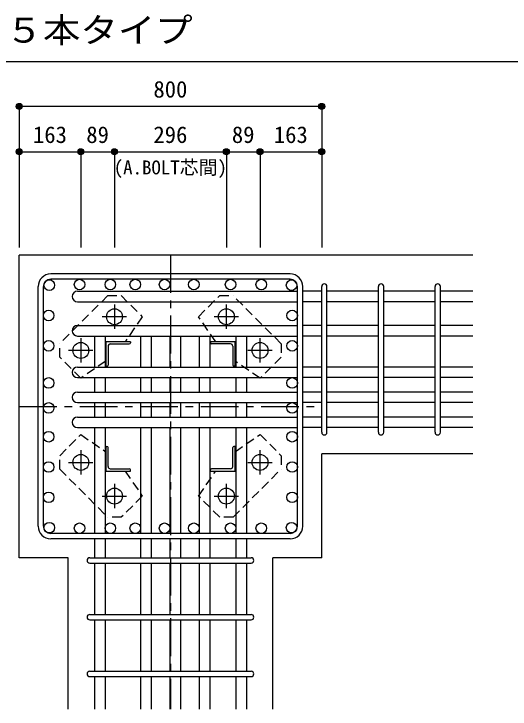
# Model space of a CAD drawing. Units: millimetres at full size, sheet at 1:20. Extents: x -3982 to 3969, y -2797 to 2801.
# Drawn here: x -3168 to -1856, y -1860 to -22 of the extents above; entities that cross this region are included whole.
import ezdxf
from ezdxf.enums import TextEntityAlignment as Align

# ---------------------------------------------------------------- set-up
doc = ezdxf.new("R2010")
doc.units = ezdxf.units.MM
doc.header["$LTSCALE"] = 20
doc.header["$PDMODE"] = 32
doc.header["$PDSIZE"] = 12
doc.linetypes.add('CHAIN1', pattern=[8, 5, -1, 1, -1])
doc.linetypes.add('DASHED1', pattern=[1.8, 1.2, -0.6])
for name, color, linetype in [('6-1_躯体線', 2, 'Continuous'), ('6-2_A.Bolt_', 4, 'Continuous'), ('6-3_柱型主筋', 3, 'Continuous'), ('6-4_フープ', 7, 'Continuous'), ('6-5_梁主筋', 7, 'Continuous'), ('6-6_S.T.P.', 7, 'Continuous'), ('6-7_文字', 7, 'Continuous'), ('6-9', 4, 'DASHED1'), ('6-D_寸法', 4, 'Continuous'), ('F-0_枠', 6, 'Continuous')]:
    doc.layers.add(name, color=color, linetype=linetype)
doc.styles.add('ＭＳ ゴシック', font='')
doc.styles.get('ＭＳ ゴシック').set_extended_font_data('MS Gothic')

msp = doc.modelspace()

# ---------------------------------------------------------------- linework, layer by layer
at = {"layer": '6-1_躯体線'}
for p, q in [((-1953.87, -659.67), (-3153.87, -659.67)), ((-3153.87, -1459.67), (-3153.87, -659.67)), ((-2353.87, -1459.67), (-2353.87, -1185.17)), ((-1953.87, -1185.17), (-2353.87, -1185.17)), ((-3024.37, -1459.67), (-3153.87, -1459.67)), ((-3024.37, -1859.67), (-3024.37, -1459.67)), ((-2483.37, -1859.67), (-2483.37, -1459.67)), ((-2353.87, -1459.67), (-2483.37, -1459.67))]:
    msp.add_line(p, q, dxfattribs=at)
at = {"layer": '6-2_A.Bolt_', "linetype": 'CHAIN1'}
for p, q in [((-2901.87, -790.37), (-2901.87, -854.87)), ((-2605.87, -854.87), (-2605.87, -790.37)), ((-2869.67, -822.67), (-2934.17, -822.67)), ((-2573.57, -822.67), (-2638.07, -822.67)), ((-2990.87, -879.37), (-2990.87, -943.87)), ((-2516.87, -943.87), (-2516.87, -879.37)), ((-2958.67, -911.67), (-3023.17, -911.67)), ((-2484.57, -911.67), (-2549.07, -911.67)), ((-2990.87, -1175.47), (-2990.87, -1239.97)), ((-2516.87, -1239.97), (-2516.87, -1175.47)), ((-3023.17, -1207.67), (-2958.67, -1207.67)), ((-2549.07, -1207.67), (-2484.57, -1207.67)), ((-2901.87, -1264.47), (-2901.87, -1328.97)), ((-2605.87, -1328.97), (-2605.87, -1264.47)), ((-2934.17, -1296.67), (-2869.67, -1296.67)), ((-2638.07, -1296.67), (-2573.57, -1296.67))]:
    msp.add_line(p, q, dxfattribs=at)
at = {"layer": '6-2_A.Bolt_'}
for p, q in [((-2924.87, -888.67), (-2924.87, -953.67)), ((-2859.87, -888.67), (-2924.87, -888.67)), ((-2912.87, -894.67), (-2862.87, -894.67)), ((-2859.87, -888.67), (-2859.87, -891.67)), ((-2647.87, -888.67), (-2647.87, -891.67)), ((-2582.87, -888.67), (-2647.87, -888.67)), ((-2594.87, -894.67), (-2644.87, -894.67)), ((-2582.87, -953.67), (-2582.87, -888.67)), ((-2918.87, -900.67), (-2918.87, -950.67)), ((-2588.87, -900.67), (-2588.87, -950.67)), ((-2924.87, -953.67), (-2921.87, -953.67)), ((-2582.87, -953.67), (-2585.87, -953.67)), ((-2924.87, -1165.67), (-2921.87, -1165.67)), ((-2924.87, -1165.67), (-2924.87, -1230.67)), ((-2918.87, -1218.67), (-2918.87, -1168.67)), ((-2588.87, -1218.67), (-2588.87, -1168.67)), ((-2582.87, -1165.67), (-2585.87, -1165.67)), ((-2582.87, -1230.67), (-2582.87, -1165.67)), ((-2924.87, -1230.67), (-2859.87, -1230.67)), ((-2912.87, -1224.67), (-2862.87, -1224.67)), ((-2859.87, -1230.67), (-2859.87, -1227.67)), ((-2647.87, -1230.67), (-2647.87, -1227.67)), ((-2647.87, -1230.67), (-2582.87, -1230.67)), ((-2594.87, -1224.67), (-2644.87, -1224.67))]:
    msp.add_line(p, q, dxfattribs=at)
at = {"layer": '6-2_A.Bolt_', "color": 3}
for centre in [(-2901.87, -822.67), (-2605.87, -822.67), (-2990.87, -911.67), (-2516.87, -911.67), (-2990.87, -1207.67), (-2516.87, -1207.67), (-2901.87, -1296.67), (-2605.87, -1296.67)]:
    msp.add_circle(centre, 21, dxfattribs=at)
at = {"layer": '6-2_A.Bolt_'}
for centre, radius, start, end in [((-2912.87, -900.67), 6, 90, 180), ((-2862.87, -891.67), 3, 270, 0), ((-2644.87, -891.67), 3, 180, 270), ((-2594.87, -900.67), 6, 0, 90), ((-2921.87, -950.67), 3, 270, 0), ((-2585.87, -950.67), 3, 180, 270), ((-2921.87, -1168.67), 3, 0, 90), ((-2585.87, -1168.67), 3, 90, 180), ((-2912.87, -1218.67), 6, 180, 270), ((-2862.87, -1227.67), 3, 0, 90), ((-2644.87, -1227.67), 3, 90, 180), ((-2594.87, -1218.67), 6, 270, 0)]:
    msp.add_arc(centre, radius, start, end, dxfattribs=at)
at = {"layer": '6-3_柱型主筋'}
for centre in [(-3074.26, -739.28), (-2994.16, -737.67), (-2912.87, -737.67), (-2846.87, -737.67), (-2769.37, -737.67), (-2691.87, -737.67), (-2594.87, -737.67), (-2513.58, -737.67), (-2433.48, -739.28), (-3075.87, -819.38), (-2431.87, -819.38), (-3075.87, -899.48), (-2431.87, -899.48), (-3075.87, -997.67), (-2431.87, -997.67), (-3075.87, -1063.67), (-2431.87, -1063.67), (-3075.87, -1139.77), (-2431.87, -1139.77), (-3075.87, -1219.87), (-2431.87, -1219.87), (-3075.87, -1299.96), (-2431.87, -1299.96), (-3074.26, -1380.06), (-2994.16, -1381.67), (-2912.87, -1381.67), (-2846.87, -1381.67), (-2769.37, -1381.67), (-2691.87, -1381.67), (-2594.87, -1381.67), (-2513.58, -1381.67), (-2433.48, -1380.06)]:
    msp.add_circle(centre, 14, dxfattribs=at)
at = {"layer": '6-4_フープ'}
for p, q in [((-2437.37, -709.67), (-3070.37, -709.67)), ((-2437.37, -723.67), (-3070.37, -723.67)), ((-3103.87, -1376.17), (-3103.87, -743.17)), ((-3089.87, -1376.17), (-3089.87, -743.17)), ((-2417.87, -1376.17), (-2417.87, -743.17)), ((-2403.87, -1376.17), (-2403.87, -743.17)), ((-2437.37, -1395.67), (-3070.37, -1395.67)), ((-2437.37, -1409.67), (-3070.37, -1409.67))]:
    msp.add_line(p, q, dxfattribs=at)
for centre, radius, start, end in [((-3070.37, -743.17), 33.5, 90, 180), ((-2437.37, -743.17), 33.5, 0, 90), ((-3070.37, -743.17), 19.5, 90, 180), ((-2437.37, -743.17), 19.5, 0, 90), ((-3070.37, -1376.17), 33.5, 180, 270), ((-3070.37, -1376.17), 19.5, 180, 270), ((-2437.37, -1376.17), 33.5, 270, 0), ((-2437.37, -1376.17), 19.5, 270, 0)]:
    msp.add_arc(centre, radius, start, end, dxfattribs=at)
at = {"layer": '6-5_梁主筋'}
for p, q in [((-2999.87, -755.28), (-2417.87, -755.28)), ((-2353.87, -755.28), (-2403.87, -755.28)), ((-2203.87, -755.28), (-2339.87, -755.28)), ((-2053.87, -755.28), (-2189.87, -755.28)), ((-1953.87, -755.28), (-2039.87, -755.28)), ((-2999.87, -783.28), (-2417.87, -783.28)), ((-2353.87, -783.28), (-2403.87, -783.28)), ((-2203.87, -783.28), (-2339.87, -783.28)), ((-2053.87, -783.28), (-2189.87, -783.28)), ((-1953.87, -783.28), (-2039.87, -783.28)), ((-2999.87, -845.67), (-2417.87, -845.67)), ((-2353.87, -845.67), (-2403.87, -845.67)), ((-2203.87, -845.67), (-2339.87, -845.67)), ((-2053.87, -845.67), (-2189.87, -845.67)), ((-1953.87, -845.67), (-2039.87, -845.67)), ((-2999.87, -873.67), (-2417.87, -873.67)), ((-2954.87, -873.67), (-2954.87, -955.67)), ((-2926.87, -873.67), (-2926.87, -955.67)), ((-2832.87, -873.67), (-2832.87, -955.67)), ((-2804.87, -873.67), (-2804.87, -955.67)), ((-2755.37, -873.67), (-2755.37, -955.67)), ((-2727.37, -873.67), (-2727.37, -955.67)), ((-2677.87, -873.67), (-2677.87, -955.67)), ((-2649.87, -873.67), (-2649.87, -955.67)), ((-2580.87, -873.67), (-2580.87, -955.67)), ((-2552.87, -873.67), (-2552.87, -955.67)), ((-2353.87, -873.67), (-2403.87, -873.67)), ((-2203.87, -873.67), (-2339.87, -873.67)), ((-2053.87, -873.67), (-2189.87, -873.67)), ((-1953.87, -873.67), (-2039.87, -873.67)), ((-2999.87, -955.67), (-2417.87, -955.67)), ((-2353.87, -955.67), (-2403.87, -955.67)), ((-2203.87, -955.67), (-2339.87, -955.67)), ((-2053.87, -955.67), (-2189.87, -955.67)), ((-1953.87, -955.67), (-2039.87, -955.67)), ((-2999.87, -983.67), (-2417.87, -983.67)), ((-2954.87, -983.67), (-2954.87, -1021.67)), ((-2926.87, -983.67), (-2926.87, -1021.67)), ((-2832.87, -983.67), (-2832.87, -1021.67)), ((-2804.87, -983.67), (-2804.87, -1021.67)), ((-2755.37, -983.67), (-2755.37, -1021.67)), ((-2727.37, -983.67), (-2727.37, -1021.67)), ((-2677.87, -983.67), (-2677.87, -1021.67)), ((-2649.87, -983.67), (-2649.87, -1021.67)), ((-2580.87, -983.67), (-2580.87, -1021.67)), ((-2552.87, -983.67), (-2552.87, -1021.67)), ((-2353.87, -983.67), (-2403.87, -983.67)), ((-2203.87, -983.67), (-2339.87, -983.67)), ((-2053.87, -983.67), (-2189.87, -983.67)), ((-1953.87, -983.67), (-2039.87, -983.67)), ((-2999.87, -1021.67), (-2417.87, -1021.67)), ((-2353.87, -1021.67), (-2403.87, -1021.67)), ((-2203.87, -1021.67), (-2339.87, -1021.67)), ((-2053.87, -1021.67), (-2189.87, -1021.67)), ((-1953.87, -1021.67), (-2039.87, -1021.67)), ((-2999.87, -1049.67), (-2417.87, -1049.67)), ((-2954.87, -1049.67), (-2954.87, -1087.67)), ((-2926.87, -1049.67), (-2926.87, -1087.67)), ((-2832.87, -1049.67), (-2832.87, -1087.67)), ((-2804.87, -1049.67), (-2804.87, -1087.67)), ((-2755.37, -1049.67), (-2755.37, -1087.67)), ((-2727.37, -1049.67), (-2727.37, -1087.67)), ((-2677.87, -1049.67), (-2677.87, -1087.67)), ((-2649.87, -1049.67), (-2649.87, -1087.67)), ((-2580.87, -1049.67), (-2580.87, -1087.67)), ((-2552.87, -1049.67), (-2552.87, -1087.67)), ((-2353.87, -1049.67), (-2403.87, -1049.67)), ((-2203.87, -1049.67), (-2339.87, -1049.67)), ((-2053.87, -1049.67), (-2189.87, -1049.67)), ((-1953.87, -1049.67), (-2039.87, -1049.67)), ((-2999.87, -1087.67), (-2417.87, -1087.67)), ((-2353.87, -1087.67), (-2403.87, -1087.67)), ((-2203.87, -1087.67), (-2339.87, -1087.67)), ((-2053.87, -1087.67), (-2189.87, -1087.67)), ((-1953.87, -1087.67), (-2039.87, -1087.67)), ((-2999.87, -1115.67), (-2417.87, -1115.67)), ((-2954.87, -1115.67), (-2954.87, -1395.67)), ((-2926.87, -1115.67), (-2926.87, -1395.67)), ((-2832.87, -1115.67), (-2832.87, -1395.67)), ((-2804.87, -1115.67), (-2804.87, -1395.67)), ((-2755.37, -1115.67), (-2755.37, -1395.67)), ((-2727.37, -1115.67), (-2727.37, -1395.67)), ((-2677.87, -1115.67), (-2677.87, -1395.67)), ((-2649.87, -1115.67), (-2649.87, -1395.67)), ((-2580.87, -1115.67), (-2580.87, -1395.67)), ((-2552.87, -1115.67), (-2552.87, -1395.67)), ((-2353.87, -1115.67), (-2403.87, -1115.67)), ((-2203.87, -1115.67), (-2339.87, -1115.67)), ((-2053.87, -1115.67), (-2189.87, -1115.67)), ((-1953.87, -1115.67), (-2039.87, -1115.67)), ((-2954.87, -1409.67), (-2954.87, -1459.67)), ((-2926.87, -1409.67), (-2926.87, -1459.67)), ((-2832.87, -1409.67), (-2832.87, -1459.67)), ((-2804.87, -1409.67), (-2804.87, -1459.67)), ((-2755.37, -1409.67), (-2755.37, -1459.67)), ((-2727.37, -1409.67), (-2727.37, -1459.67)), ((-2677.87, -1409.67), (-2677.87, -1459.67)), ((-2649.87, -1409.67), (-2649.87, -1459.67)), ((-2580.87, -1409.67), (-2580.87, -1459.67)), ((-2552.87, -1409.67), (-2552.87, -1459.67)), ((-2954.87, -1473.67), (-2954.87, -1609.67)), ((-2926.87, -1473.67), (-2926.87, -1609.67)), ((-2832.87, -1473.67), (-2832.87, -1609.67)), ((-2804.87, -1473.67), (-2804.87, -1609.67)), ((-2755.37, -1473.67), (-2755.37, -1609.67)), ((-2727.37, -1473.67), (-2727.37, -1609.67)), ((-2677.87, -1473.67), (-2677.87, -1609.67)), ((-2649.87, -1473.67), (-2649.87, -1609.67)), ((-2580.87, -1473.67), (-2580.87, -1609.67)), ((-2552.87, -1473.67), (-2552.87, -1609.67)), ((-2954.87, -1623.67), (-2954.87, -1759.67)), ((-2926.87, -1623.67), (-2926.87, -1759.67)), ((-2832.87, -1623.67), (-2832.87, -1759.67)), ((-2804.87, -1623.67), (-2804.87, -1759.67)), ((-2755.37, -1623.67), (-2755.37, -1759.67)), ((-2727.37, -1623.67), (-2727.37, -1759.67)), ((-2677.87, -1623.67), (-2677.87, -1759.67)), ((-2649.87, -1623.67), (-2649.87, -1759.67)), ((-2580.87, -1623.67), (-2580.87, -1759.67)), ((-2552.87, -1623.67), (-2552.87, -1759.67)), ((-2954.87, -1773.67), (-2954.87, -1859.67)), ((-2926.87, -1773.67), (-2926.87, -1859.67)), ((-2832.87, -1773.67), (-2832.87, -1859.67)), ((-2804.87, -1773.67), (-2804.87, -1859.67)), ((-2755.37, -1773.67), (-2755.37, -1859.67)), ((-2727.37, -1773.67), (-2727.37, -1859.67)), ((-2677.87, -1773.67), (-2677.87, -1859.67)), ((-2649.87, -1773.67), (-2649.87, -1859.67)), ((-2580.87, -1773.67), (-2580.87, -1859.67)), ((-2552.87, -1773.67), (-2552.87, -1859.67))]:
    msp.add_line(p, q, dxfattribs=at)
for centre, start, end in [((-2999.87, -769.28), 90, 180), ((-2999.87, -769.28), 180, 270), ((-2999.87, -859.67), 90, 180), ((-2999.87, -859.67), 180, 270), ((-2999.87, -969.67), 90, 180), ((-2999.87, -969.67), 180, 270), ((-2999.87, -1035.67), 90, 180), ((-2999.87, -1035.67), 180, 270), ((-2999.87, -1101.67), 90, 180), ((-2999.87, -1101.67), 180, 270)]:
    msp.add_arc(centre, 14, start, end, dxfattribs=at)
at = {"layer": '6-6_S.T.P.'}
for p, q in [((-2353.87, -1128.17), (-2353.87, -743.17)), ((-2353.87, -1128.17), (-2353.87, -743.17)), ((-2353.87, -1128.17), (-2353.87, -743.17)), ((-2353.87, -1128.17), (-2353.87, -743.17)), ((-2339.87, -1128.17), (-2339.87, -743.17)), ((-2339.87, -1128.17), (-2339.87, -743.17)), ((-2339.87, -1128.17), (-2339.87, -743.17)), ((-2339.87, -1128.17), (-2339.87, -743.17)), ((-2203.87, -1128.17), (-2203.87, -743.17)), ((-2189.87, -1128.17), (-2189.87, -743.17)), ((-2053.87, -1128.17), (-2053.87, -743.17)), ((-2039.87, -1128.17), (-2039.87, -743.17)), ((-2967.37, -1459.67), (-2540.76, -1459.67)), ((-2967.37, -1473.67), (-2540.76, -1473.67)), ((-2967.37, -1609.67), (-2540.76, -1609.67)), ((-2967.37, -1623.67), (-2540.76, -1623.67)), ((-2967.37, -1759.67), (-2540.76, -1759.67)), ((-2967.37, -1773.67), (-2540.76, -1773.67))]:
    msp.add_line(p, q, dxfattribs=at)
for centre, start, end in [((-2346.87, -742.78), 0, 180), ((-2346.87, -742.78), 0, 180), ((-2346.87, -742.78), 0, 180), ((-2346.87, -742.78), 0, 180), ((-2196.87, -742.78), 0, 180), ((-2046.87, -742.78), 0, 180), ((-2346.87, -1128.17), 180, 0), ((-2346.87, -1128.17), 180, 0), ((-2346.87, -1128.17), 180, 0), ((-2346.87, -1128.17), 180, 0), ((-2196.87, -1128.17), 180, 0), ((-2046.87, -1128.17), 180, 0), ((-2967.37, -1466.67), 90, 270), ((-2967.37, -1466.67), 90, 270), ((-2967.37, -1466.67), 90, 270), ((-2967.37, -1466.67), 90, 270), ((-2540.37, -1466.67), 270, 90), ((-2540.37, -1466.67), 270, 90), ((-2540.37, -1466.67), 270, 90), ((-2540.37, -1466.67), 270, 90), ((-2967.37, -1616.67), 90, 270), ((-2540.37, -1616.67), 270, 90), ((-2967.37, -1766.67), 90, 270), ((-2540.37, -1766.67), 270, 90)]:
    msp.add_arc(centre, 7, start, end, dxfattribs=at)
at = {"layer": '6-9'}
for p, q in [((-2919.47, -766.77), (-3046.77, -894.07)), ((-2919.47, -766.77), (-2884.17, -766.77)), ((-2460.97, -894.07), (-2588.27, -766.77)), ((-2634.18, -888.67), (-2679.47, -822.57)), ((-2460.97, -894.07), (-2460.97, -929.37)), ((-2924.87, -939.98), (-2990.97, -985.27)), ((-2582.87, -1179.36), (-2516.77, -1134.07)), ((-3046.77, -1225.27), (-3046.77, -1189.97)), ((-3046.77, -1225.27), (-2919.47, -1352.57)), ((-2873.56, -1230.67), (-2828.27, -1296.77)), ((-2588.27, -1352.57), (-2460.97, -1225.27)), ((-2588.27, -1352.57), (-2623.57, -1352.57))]:
    msp.add_line(p, q, dxfattribs=at)
for points in [[(-2884.17, -766.77), (-2828.27, -822.67), (-2873.64, -888.67)], [(-2679.47, -822.57), (-2623.57, -766.77), (-2588.27, -766.77)], [(-2990.97, -985.27), (-3046.77, -929.37), (-3046.77, -894.07)], [(-2460.97, -929.37), (-2516.87, -985.27), (-2582.87, -939.9)], [(-3046.77, -1189.97), (-2990.87, -1134.07), (-2924.87, -1179.45)], [(-2516.77, -1134.07), (-2460.97, -1189.97), (-2460.97, -1225.27)], [(-2623.57, -1352.57), (-2679.47, -1296.67), (-2634.09, -1230.67)], [(-2828.27, -1296.77), (-2884.17, -1352.57), (-2919.47, -1352.57)]]:
    msp.add_lwpolyline(points, dxfattribs=at)
at = {"layer": '6-D_寸法'}
for p, q in [((-2353.87, -266.65), (-3153.87, -266.65)), ((-2353.87, -266.65), (-2353.87, -386.65)), ((-3153.87, -386.65), (-2990.87, -386.65)), ((-2990.87, -386.65), (-2990.87, -639.67)), ((-2990.87, -386.65), (-2901.87, -386.65)), ((-2901.87, -386.65), (-2901.87, -639.67)), ((-2901.87, -386.65), (-2605.87, -386.65)), ((-2605.87, -386.65), (-2605.87, -639.67)), ((-2605.87, -386.65), (-2516.87, -386.65)), ((-2516.87, -386.65), (-2516.87, -639.67)), ((-2516.87, -386.65), (-2353.87, -386.65)), ((-2353.87, -386.65), (-2353.87, -639.67))]:
    msp.add_line(p, q, dxfattribs=at)
at = {"layer": '6-D_寸法', "linetype": 'CHAIN1'}
for p, q in [((-2753.87, -659.67), (-2753.87, -1859.67)), ((-3153.87, -1059.67), (-2353.87, -1059.67))]:
    msp.add_line(p, q, dxfattribs=at)
at = {"layer": '6-D_寸法'}
msp.add_lwpolyline([(-3153.87, -266.65), (-3153.87, -386.65), (-3153.87, -639.67)], dxfattribs=at)
for centre, radius in [((-3153.87, -266.65), 8), ((-3153.87, -266.65), 7.2), ((-3153.87, -266.65), 6.4), ((-3153.87, -266.65), 5.6), ((-3153.87, -266.65), 4.8), ((-3153.87, -266.65), 4), ((-3153.87, -266.65), 3.2), ((-3153.87, -266.65), 2.4), ((-3153.87, -266.65), 1.6), ((-3153.87, -266.65), 0.8), ((-2353.87, -266.65), 8), ((-2353.87, -266.65), 7.2), ((-2353.87, -266.65), 6.4), ((-2353.87, -266.65), 5.6), ((-2353.87, -266.65), 4.8), ((-2353.87, -266.65), 4), ((-2353.87, -266.65), 3.2), ((-2353.87, -266.65), 2.4), ((-2353.87, -266.65), 1.6), ((-2353.87, -266.65), 0.8), ((-3153.87, -386.65), 8), ((-3153.87, -386.65), 7.2), ((-3153.87, -386.65), 6.4), ((-3153.87, -386.65), 5.6), ((-3153.87, -386.65), 4.8), ((-3153.87, -386.65), 4), ((-3153.87, -386.65), 3.2), ((-3153.87, -386.65), 2.4), ((-3153.87, -386.65), 1.6), ((-3153.87, -386.65), 0.8), ((-2990.87, -386.65), 8), ((-2990.87, -386.65), 7.2), ((-2990.87, -386.65), 6.4), ((-2990.87, -386.65), 5.6), ((-2990.87, -386.65), 4.8), ((-2990.87, -386.65), 4), ((-2990.87, -386.65), 3.2), ((-2990.87, -386.65), 2.4), ((-2990.87, -386.65), 1.6), ((-2990.87, -386.65), 0.8), ((-2901.87, -386.65), 8), ((-2901.87, -386.65), 7.2), ((-2901.87, -386.65), 6.4), ((-2901.87, -386.65), 5.6), ((-2901.87, -386.65), 4.8), ((-2901.87, -386.65), 4), ((-2901.87, -386.65), 3.2), ((-2901.87, -386.65), 2.4), ((-2901.87, -386.65), 1.6), ((-2901.87, -386.65), 0.8), ((-2605.87, -386.65), 8), ((-2605.87, -386.65), 7.2), ((-2605.87, -386.65), 6.4), ((-2605.87, -386.65), 5.6), ((-2605.87, -386.65), 4.8), ((-2605.87, -386.65), 4), ((-2605.87, -386.65), 3.2), ((-2605.87, -386.65), 2.4), ((-2605.87, -386.65), 1.6), ((-2605.87, -386.65), 0.8), ((-2516.87, -386.65), 8), ((-2516.87, -386.65), 7.2), ((-2516.87, -386.65), 6.4), ((-2516.87, -386.65), 5.6), ((-2516.87, -386.65), 4.8), ((-2516.87, -386.65), 4), ((-2516.87, -386.65), 3.2), ((-2516.87, -386.65), 2.4), ((-2516.87, -386.65), 1.6), ((-2516.87, -386.65), 0.8), ((-2353.87, -386.65), 8), ((-2353.87, -386.65), 7.2), ((-2353.87, -386.65), 6.4), ((-2353.87, -386.65), 5.6), ((-2353.87, -386.65), 4.8), ((-2353.87, -386.65), 4), ((-2353.87, -386.65), 3.2), ((-2353.87, -386.65), 2.4), ((-2353.87, -386.65), 1.6), ((-2353.87, -386.65), 0.8)]:
    msp.add_circle(centre, radius, dxfattribs=at)
at = {"layer": '6-D_寸法', "color": 7}
for p in [(-3153.87, -266.65), (-2353.87, -266.65), (-3153.87, -386.65), (-2990.87, -386.65), (-2901.87, -386.65), (-2605.87, -386.65), (-2516.87, -386.65), (-2353.87, -386.65)]:
    msp.add_point(p, dxfattribs=at)
at = {"layer": 'F-0_枠', "color": 2}
msp.add_line((-3981.92, -148.03), (2482.4, -148.03), dxfattribs=at)

# ---------------------------------------------------------------- texts
at = {"layer": '6-7_文字', "color": 2, "style": 'ＭＳ ゴシック', "width": 1.1}
msp.add_text('\u3000\u3000基礎梁主筋\u3000５本タイプ', height=65.98, dxfattribs=at).set_placement((-3981.92, -118.03), align=Align.BOTTOM_LEFT)
at = {"layer": '6-D_寸法', "style": 'ＭＳ ゴシック'}
for s, height, p in [('800', 43.99, (-2798.87, -256.65)), ('163', 43.99, (-3117.37, -376.65)), ('89', 43.99, (-2976.37, -376.65)), ('296', 43.99, (-2798.87, -376.65)), ('89', 43.99, (-2591.37, -376.65)), ('163', 43.99, (-2480.37, -376.65)), ('(A.BOLT芯間)', 36.66, (-2903.87, -457.38))]:
    msp.add_text(s, height=height, dxfattribs=at).set_placement(p, align=Align.BOTTOM_LEFT)

doc.saveas('drawing.dxf')
